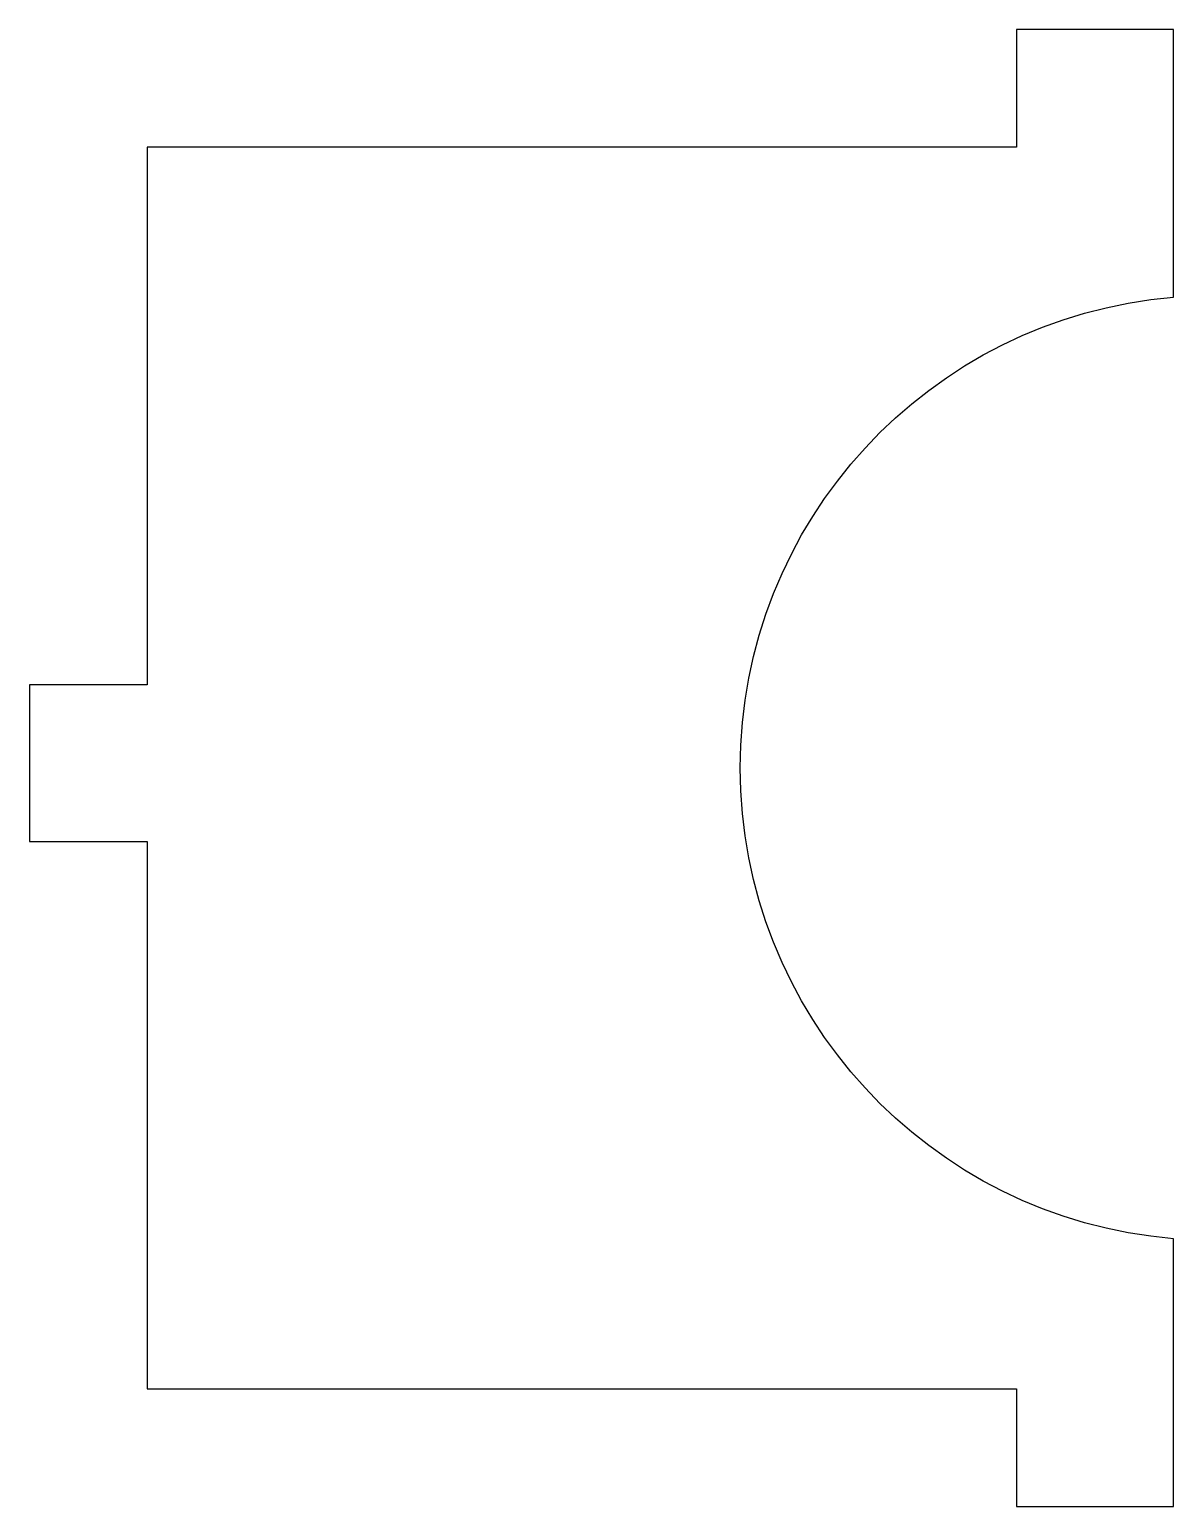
# Model space of a CAD drawing. Header units: millimetres. Extents: x 3274.1 to 3303.8, y 1698.2 to 1736.4.
import ezdxf

# ---------------------------------------------------------------- set-up
doc = ezdxf.new("R2010")
doc.units = ezdxf.units.MM

msp = doc.modelspace()

# ---------------------------------------------------------------- linework, layer by layer
at = {"color": 254, "true_color": 0xcad1ee, "extrusion": (-3.77686e-08, 5.61088e-17, -1)}
for p, q in [((3299.688, 1736.433, 4.128), (3299.688, 1733.385, 4.128)), ((3303.752, 1736.433, 4.128), (3299.688, 1736.433, 4.128)), ((3303.752, 1729.497, 4.128), (3303.752, 1736.433, 4.128)), ((3277.166, 1733.385, 4.128), (3277.166, 1719.457, 4.128)), ((3299.688, 1733.385, 4.128), (3277.166, 1733.385, 4.128)), ((3274.118, 1719.457, 4.128), (3274.118, 1715.393, 4.128)), ((3277.166, 1719.457, 4.128), (3274.118, 1719.457, 4.128)), ((3274.118, 1715.393, 4.128), (3277.166, 1715.393, 4.128)), ((3277.166, 1715.393, 4.128), (3277.166, 1701.217, 4.128)), ((3303.752, 1698.169, 4.128), (3303.752, 1705.104, 4.128)), ((3277.166, 1701.217, 4.128), (3299.688, 1701.217, 4.128)), ((3299.688, 1701.217, 4.128), (3299.688, 1698.169, 4.128)), ((3299.688, 1698.169, 4.128), (3303.752, 1698.169, 4.128))]:
    msp.add_line(p, q, dxfattribs=at)
for start, end in [(0, 85.2382), (274.7618, 0)]:
    msp.add_arc((-3304.768, 1717.301, -4.128), 12.239, start, end, dxfattribs=at)

doc.saveas('drawing.dxf')
